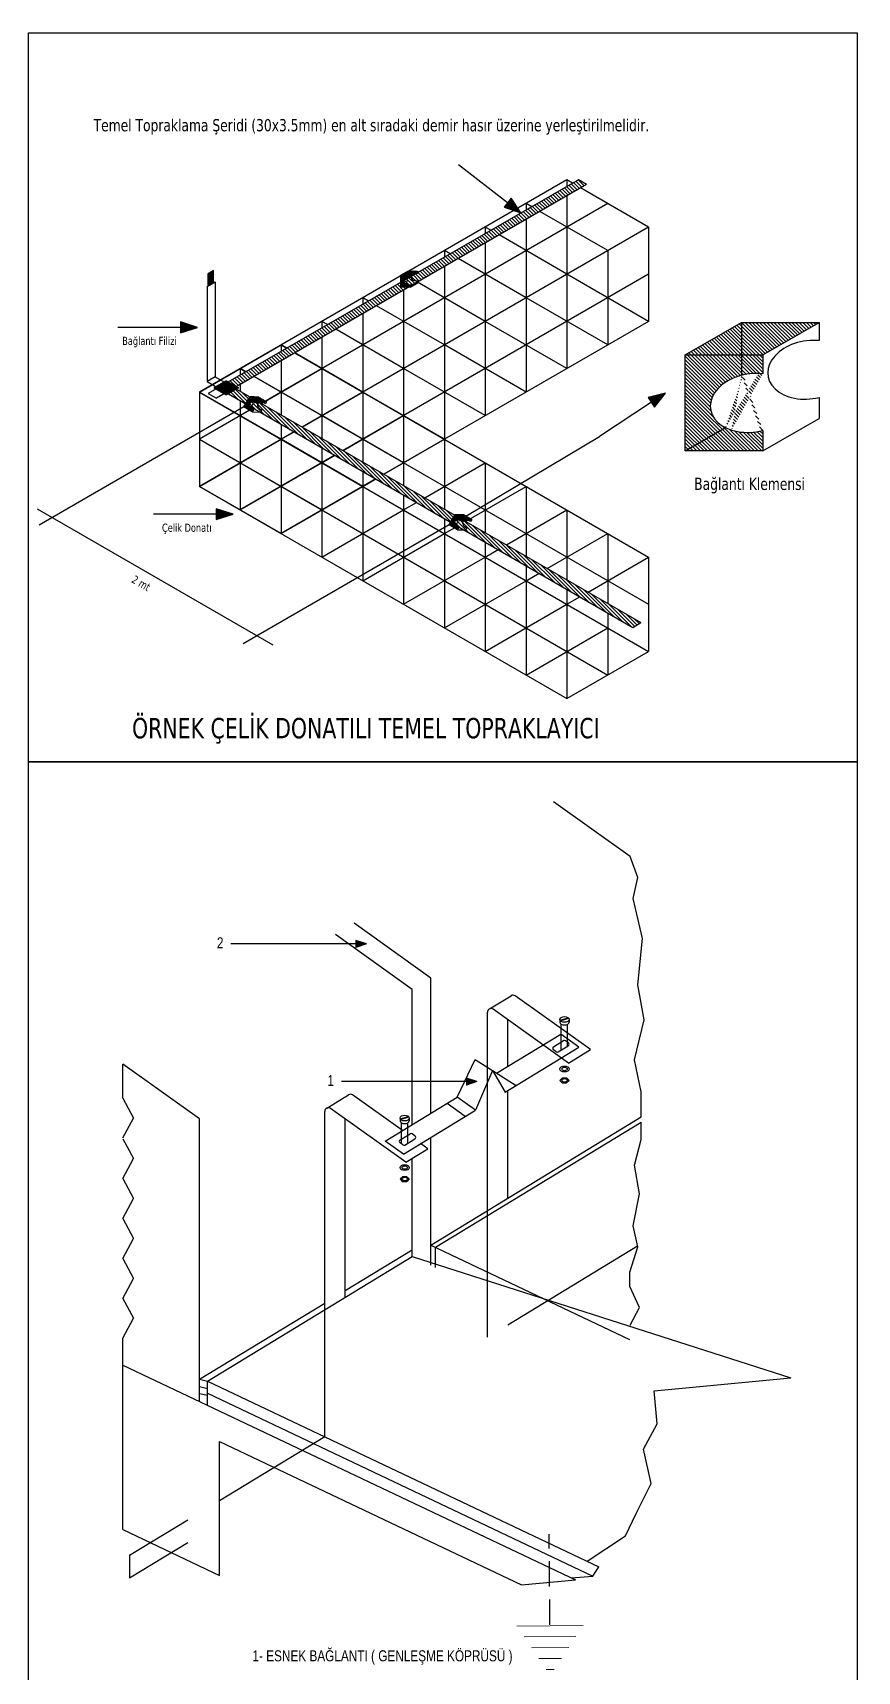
# Model space of a CAD drawing. Header units: millimetres. Extents: x 962 to 8486, y 785 to 4222.
# Drawn here: x 2933 to 3344, y 1601 to 2418 of the extents above; entities that cross this region are included whole.
import ezdxf

# ---------------------------------------------------------------- set-up
doc = ezdxf.new("R2010")
doc.units = ezdxf.units.MM
for name, pattern in [('DASHED', [19.05, 12.7, -6.35]), ('HIDDEN', [0.375, 0.25, -0.125]), ('SOLID_LINE', [0])]:
    doc.linetypes.add(name, pattern=pattern)
for name, color, linetype in [('AHAT', 3, 'Continuous'), ('AYD', 10, 'Continuous'), ('CEVRE', 9, 'Continuous'), ('MIMARI', 2, 'SOLID_LINE'), ('OYAZI', 3, 'Continuous'), ('topraklama', 3, 'DASHED'), ('YAZI', 8, 'Continuous')]:
    doc.layers.add(name, color=color, linetype=linetype)
doc.layers.add('SEMBOL', color=3, linetype='Continuous', lineweight=18)
doc.styles.add('2', font='wturkce.shx', dxfattribs={"height": 0.2})
doc.styles.add('ROMANS', font='tahoma.ttf')
pattern_1 = [(135, (4945.6246, 19017.67687), (-0.360125004, -0.360125004), [])]
pattern_2 = [(135, (4945.6246, 19017.6769), (-0.90031251, -0.90031251), [])]

# ---------------------------------------------------------------- blocks, each defined once
blk = doc.blocks.new('OK1')
at = {"layer": 'AYD', "color": 4}
blk.add_line((0.164, 0), (0.773, 0), dxfattribs=at)
at = {"layer": 'AYD', "color": 1}
blk.add_lwpolyline([(0, 0), (0.164, -0.057), (0.164, 0.057)], close=True, dxfattribs=at)
blk.add_solid([(0, 0), (0.164, -0.057), (0.164, 0.057)], dxfattribs=at)
blk = doc.blocks.new('Topraklama')
at = {"layer": 'SEMBOL'}
for p, q in [((-18.29, 0), (18.29, 0)), ((-14.26, -6), (14.26, -6)), ((-10.24, -12), (10.24, -12)), ((-6.21, -18), (6.21, -18)), ((-2.19, -24), (2.19, -24))]:
    blk.add_line(p, q, dxfattribs=at)

msp = doc.modelspace()

# ---------------------------------------------------------------- hatches: boundary and pattern name
at = {"layer": 'AYD', "linetype": 'Continuous'}
h = msp.add_hatch(dxfattribs=at)
h.set_pattern_fill('ANSI31', color=256, scale=10.185873, angle=90, style=0)
h.set_pattern_definition(pattern_2)
h.paths.add_polyline_path([(3030.556, 2244.225), (3034.63, 2241.873), (3209.343, 2342.744), (3205.269, 2345.096)])
h = msp.add_hatch(dxfattribs=at)
h.set_pattern_fill('ANSI31', color=256, scale=4.074349, angle=90, style=0)
h.set_pattern_definition(pattern_1)
h.paths.add_polyline_path([(3023.233, 2299.8), (3020.517, 2298.231), (3020.517, 2292.081), (3023.233, 2293.649)])
h = msp.add_hatch(dxfattribs=at)
h.set_pattern_fill('ANSI31', color=256, scale=1.273234, angle=202.846879, style=0)
h.set_pattern_definition([(134.743964, (3330.79037, 4392.49844), (-0.113040838, -0.112035042), [])])
h.paths.add_polyline_path([(3120.199, 2299.534), (3120.19, 2297.503), (3121.513, 2297.497), (3125.04, 2299.512)])
h.paths.add_polyline_path([(3120.19, 2297.503), (3120.199, 2299.534), (3116.672, 2297.519)])
edge = h.paths.add_edge_path()
edge.add_line((3116.672, 2297.519), (3116.646, 2291.532))
edge.add_line((3116.646, 2291.532), (3119.175, 2292.978))
edge.add_ellipse((3120.819, 2294.508), major_axis=(2.577, 0.372), ratio=0.6967185, start_angle=98.441373, end_angle=224.855222, ccw=False)
edge.add_line((3120.185, 2296.229), (3120.19, 2297.503))
edge.add_line((3120.19, 2297.503), (3116.672, 2297.519))
edge = h.paths.add_edge_path()
edge.add_line((3121.486, 2291.511), (3121.492, 2292.796))
edge.add_ellipse((3120.819, 2294.508), major_axis=(2.577, 0.372), ratio=0.6967185, start_angle=224.855222, end_angle=279.328498, ccw=False)
edge.add_line((3119.175, 2292.978), (3116.646, 2291.532))
edge.add_line((3116.646, 2291.532), (3121.486, 2291.511))
edge = h.paths.add_edge_path()
edge.add_ellipse((3120.819, 2294.508), major_axis=(2.577, 0.372), ratio=0.6967185, start_angle=68.833528, end_angle=98.441373, ccw=False)
edge.add_line((3121.508, 2296.316), (3121.513, 2297.497))
edge.add_line((3121.513, 2297.497), (3120.19, 2297.503))
edge.add_line((3120.19, 2297.503), (3120.185, 2296.229))
h = msp.add_hatch(dxfattribs=at)
h.set_pattern_fill('ANSI31', color=256, scale=10.185873, angle=90, style=0)
h.set_pattern_definition([(135, (4896.5425, 19024.9993), (-0.90031251, -0.90031251), [])])
h.paths.add_polyline_path([(3286.654, 2273.922), (3286.654, 2257.673), (3297.237, 2257.673), (3325.381, 2273.922)])
h.paths.add_polyline_path([(3286.654, 2257.673), (3286.654, 2273.922), (3258.509, 2257.673)])
edge = h.paths.add_edge_path(flags=17)
edge.add_line((3258.509, 2257.673), (3258.509, 2209.784))
edge.add_line((3258.509, 2209.784), (3278.694, 2221.438))
edge.add_ellipse((3291.79, 2233.733), major_axis=(20.599, 3.065), ratio=0.6967185, start_angle=98.441373, end_angle=224.855222, ccw=False)
edge.add_line((3286.654, 2247.48), (3286.654, 2257.673))
edge.add_line((3286.654, 2257.673), (3258.509, 2257.673))
edge = h.paths.add_edge_path()
edge.add_line((3297.237, 2257.673), (3258.509, 2257.673))
edge.add_line((3258.509, 2257.673), (3258.509, 2209.784))
edge.add_line((3258.509, 2209.784), (3278.694, 2221.438))
edge.add_ellipse((3291.79, 2233.733), major_axis=(20.599, 3.065), ratio=0.6967185, start_angle=68.833528, end_angle=224.855222, ccw=False)
edge.add_line((3297.237, 2248.224), (3297.237, 2257.673))
edge = h.paths.add_edge_path()
edge.add_ellipse((3291.79, 2233.733), major_axis=(20.599, 3.065), ratio=0.6967185, start_angle=98.441373, end_angle=279.328498, ccw=False)
edge.add_line((3286.654, 2247.48), (3286.654, 2257.673))
edge.add_line((3286.654, 2257.673), (3258.509, 2257.673))
edge.add_line((3258.509, 2257.673), (3258.509, 2209.784))
edge.add_line((3258.509, 2209.784), (3297.237, 2209.784))
edge.add_line((3297.237, 2209.784), (3297.237, 2220.068))
h = msp.add_hatch(dxfattribs=at)
h.set_pattern_fill('ANSI31', color=256, scale=4.074349, angle=90, style=0)
h.set_pattern_definition(pattern_1)
h.paths.add_polyline_path([(3028.519, 2238.344), (3029.537, 2238.933), (3025.463, 2241.285), (3024.444, 2240.697)])
h.paths.add_polyline_path([(3024.444, 2241.873), (3023.426, 2241.285), (3024.444, 2240.697), (3025.463, 2241.285)])
h.paths.add_polyline_path([(3024.444, 2241.873), (3025.463, 2241.285), (3029.537, 2243.637), (3028.519, 2244.225)])
h.paths.add_polyline_path([(3030.556, 2244.225), (3029.537, 2244.813), (3028.519, 2244.225), (3029.537, 2243.637)])
h.paths.add_polyline_path([(3030.556, 2244.225), (3029.537, 2243.637), (3033.612, 2241.285), (3034.63, 2241.873)])
h.paths.add_polyline_path([(3029.537, 2243.637), (3025.463, 2241.285), (3029.537, 2238.933), (3033.612, 2241.285)])
h.paths.add_polyline_path([(3034.63, 2240.697), (3033.612, 2241.285), (3029.537, 2238.933), (3030.556, 2238.344)])
h.paths.add_polyline_path([(3034.63, 2240.697), (3035.649, 2241.285), (3034.63, 2241.873), (3033.612, 2241.285)])
h.paths.add_polyline_path([(3029.537, 2238.933), (3028.519, 2238.344), (3029.537, 2237.756), (3030.556, 2238.344)])
h = msp.add_hatch(dxfattribs=at)
h.set_pattern_fill('ANSI31', color=256, scale=10.185873, angle=90, style=0)
h.set_pattern_definition(pattern_2)
h.paths.add_polyline_path([(3034.63, 2240.697), (3030.556, 2238.344), (3232.379, 2121.822), (3236.454, 2124.174)])
h = msp.add_hatch(dxfattribs=at)
h.set_pattern_fill('ANSI31', color=256, scale=1.273234, angle=59.054098, style=0)
h.set_pattern_definition([(104.054098, (4294.84755, 3929.19225), (-0.154390285, -0.038648694), [])])
h.paths.add_polyline_path([(3045.522, 2236.847), (3044.477, 2235.105), (3045.612, 2234.424), (3049.673, 2234.357)])
h.paths.add_polyline_path([(3044.477, 2235.105), (3045.522, 2236.847), (3041.46, 2236.914)])
edge = h.paths.add_edge_path()
edge.add_line((3041.46, 2236.914), (3038.382, 2231.78))
edge.add_line((3038.382, 2231.78), (3041.295, 2231.732))
edge.add_ellipse((3043.489, 2232.208), major_axis=(2.405, -0.995), ratio=0.6967185, start_angle=98.441373, end_angle=224.855222, ccw=False)
edge.add_line((3043.822, 2234.012), (3044.477, 2235.105))
edge.add_line((3044.477, 2235.105), (3041.46, 2236.914))
edge = h.paths.add_edge_path()
edge.add_line((3042.533, 2229.29), (3043.194, 2230.393))
edge.add_ellipse((3043.489, 2232.208), major_axis=(2.405, -0.995), ratio=0.6967185, start_angle=224.855222, end_angle=279.328498, ccw=False)
edge.add_line((3041.295, 2231.732), (3038.382, 2231.78))
edge.add_line((3038.382, 2231.78), (3042.533, 2229.29))
edge = h.paths.add_edge_path()
edge.add_ellipse((3043.489, 2232.208), major_axis=(2.405, -0.995), ratio=0.6967185, start_angle=68.833528, end_angle=98.441373, ccw=False)
edge.add_line((3045.004, 2233.411), (3045.612, 2234.424))
edge.add_line((3045.612, 2234.424), (3044.477, 2235.105))
edge.add_line((3044.477, 2235.105), (3043.822, 2234.012))
h = msp.add_hatch(dxfattribs=at)
h.set_pattern_fill('ANSI31', color=256, scale=1.273234, angle=59.054098, style=0)
h.set_pattern_definition([(104.054098, (4397.19648, 3870.37593), (-0.154390285, -0.038648694), [])])
h.paths.add_polyline_path([(3147.87, 2178.03), (3146.826, 2176.288), (3147.961, 2175.608), (3152.022, 2175.541)])
h.paths.add_polyline_path([(3146.826, 2176.288), (3147.87, 2178.03), (3143.809, 2178.097)])
edge = h.paths.add_edge_path()
edge.add_line((3143.809, 2178.097), (3140.73, 2172.963))
edge.add_line((3140.73, 2172.963), (3143.644, 2172.915))
edge.add_ellipse((3145.838, 2173.392), major_axis=(2.405, -0.995), ratio=0.6967185, start_angle=98.441373, end_angle=224.855222, ccw=False)
edge.add_line((3146.171, 2175.196), (3146.826, 2176.288))
edge.add_line((3146.826, 2176.288), (3143.809, 2178.097))
edge = h.paths.add_edge_path()
edge.add_line((3144.882, 2170.474), (3145.543, 2171.577))
edge.add_ellipse((3145.838, 2173.392), major_axis=(2.405, -0.995), ratio=0.6967185, start_angle=224.855222, end_angle=279.328498, ccw=False)
edge.add_line((3143.644, 2172.915), (3140.73, 2172.963))
edge.add_line((3140.73, 2172.963), (3144.882, 2170.474))
edge = h.paths.add_edge_path()
edge.add_ellipse((3145.838, 2173.392), major_axis=(2.405, -0.995), ratio=0.6967185, start_angle=68.833528, end_angle=98.441373, ccw=False)
edge.add_line((3147.353, 2174.595), (3147.961, 2175.608))
edge.add_line((3147.961, 2175.608), (3146.826, 2176.288))
edge.add_line((3146.826, 2176.288), (3146.171, 2175.196))
at = {"layer": 'MIMARI', "linetype": 'Continuous'}
for points in [[(3094.294, 1965.626), (3094.294, 1962.162), (3099.493, 1963.894)], [(3149.476, 1896.983), (3149.476, 1893.52), (3154.675, 1895.251)]]:
    msp.add_hatch(color=256, dxfattribs=at).paths.add_polyline_path(points)

# ---------------------------------------------------------------- linework, layer by layer
at = {"layer": 'AHAT', "linetype": 'Continuous'}
for p, q in [((3160.849, 1931.48), (3171.712, 1938.096)), ((3211.296, 1911.199), (3173.732, 1938.022)), ((3159.854, 1837.2), (3159.854, 1929.85)), ((3200.322, 1904.515), (3162.753, 1931.342)), ((3170.117, 1902.874), (3170.117, 1926.084)), ((3196.052, 1926.274), (3196.052, 1924.962)), ((3196.169, 1925.812), (3200.237, 1927.072)), ((3196.286, 1925.63), (3200.387, 1926.9)), ((3196.741, 1911.019), (3196.741, 1923.948)), ((3199.835, 1912.904), (3199.835, 1923.873)), ((3200.606, 1926.274), (3200.606, 1924.962)), ((3164.47, 1899.434), (3196.453, 1918.914)), ((3168.722, 1889.979), (3205.557, 1912.413)), ((3192.913, 1912.652), (3197.876, 1915.675)), ((3195.24, 1910.105), (3200.204, 1913.128)), ((3205.557, 1912.413), (3196.453, 1918.914)), ((3200.26, 1914.657), (3198.886, 1915.638)), ((3144.829, 1887.472), (3153.749, 1906.216)), ((3153.749, 1906.216), (3174.171, 1893.297)), ((3194.231, 1910.142), (3192.857, 1911.123)), ((3200.322, 1904.515), (3211.296, 1911.199)), ((3162.409, 1900.738), (3153.933, 1880.971)), ((3162.409, 1900.738), (3168.722, 1889.979)), ((3196.052, 1895.873), (3197.369, 1897.197)), ((3197.369, 1897.197), (3199.289, 1897.197)), ((3199.289, 1897.197), (3200.606, 1895.873)), ((3079.674, 1882.04), (3090.537, 1888.656)), ((3117.458, 1870.801), (3092.557, 1888.582)), ((3170.117, 1837.2), (3170.117, 1890.828)), ((3196.052, 1895.873), (3197.117, 1894.637)), ((3197.117, 1894.637), (3199.414, 1894.637)), ((3200.606, 1895.873), (3199.414, 1894.637)), ((3078.68, 1787.76), (3078.68, 1880.409)), ((3119.147, 1855.075), (3081.578, 1881.902)), ((3108.856, 1865.563), (3144.829, 1887.472)), ((3117.96, 1859.062), (3153.933, 1880.971)), ((3148.844, 1877.872), (3139.74, 1884.373)), ((3153.933, 1880.971), (3144.829, 1887.472)), ((3088.942, 1787.76), (3088.942, 1876.644)), ((3116.301, 1877.074), (3116.301, 1875.762)), ((3116.418, 1876.612), (3120.486, 1877.872)), ((3116.535, 1876.43), (3120.636, 1877.7)), ((3116.99, 1864.155), (3116.99, 1874.747)), ((3120.085, 1864.478), (3120.085, 1874.673)), ((3120.855, 1877.074), (3120.855, 1875.762)), ((3117.96, 1859.062), (3108.856, 1865.563)), ((3117.677, 1863.664), (3116.303, 1864.645)), ((3116.359, 1866.174), (3121.323, 1869.197)), ((3118.687, 1863.627), (3123.65, 1866.65)), ((3123.706, 1868.179), (3122.332, 1869.16)), ((3130.121, 1861.759), (3126.562, 1864.301)), ((3119.147, 1855.075), (3130.121, 1861.759)), ((3116.301, 1846.673), (3117.618, 1847.997)), ((3117.618, 1847.997), (3119.538, 1847.997)), ((3119.538, 1847.997), (3120.855, 1846.673)), ((3116.301, 1846.673), (3117.366, 1845.437)), ((3117.366, 1845.437), (3119.663, 1845.437)), ((3120.855, 1846.673), (3119.663, 1845.437)), ((2981.321, 1659.014), (3010.323, 1676.678)), ((2981.321, 1647.762), (3010.323, 1665.426)), ((2981.321, 1659.014), (2981.321, 1647.762))]:
    msp.add_line(p, q, dxfattribs=at)
at = {"layer": 'AHAT', "linetype": 'DASHED', "ltscale": 100}
for p, q in [((3159.854, 1767.751), (3159.854, 1837.2)), ((3170.117, 1774.001), (3234.812, 1813.404)), ((3078.68, 1718.311), (3078.68, 1787.76)), ((3026.133, 1686.307), (3078.68, 1718.311))]:
    msp.add_line(p, q, dxfattribs=at)
at = {"layer": 'AHAT', "linetype": 'Continuous'}
for centre, radius, start, end in [((3172.666, 1936.53), 1.833, 54.470665, 121.343748), ((3193.389, 1911.869), 0.917, 121.343748, 234.470665), ((3198.353, 1914.892), 0.917, 54.470665, 121.343748), ((3199.727, 1913.911), 0.917, 301.343748, 54.470665), ((3194.764, 1910.888), 0.917, 234.470665, 301.343748), ((3091.491, 1887.09), 1.833, 54.470665, 121.343748), ((3080.513, 1880.409), 1.833, 54.470665, 180), ((3116.836, 1865.391), 0.917, 121.343748, 234.470665), ((3118.21, 1864.41), 0.917, 234.470665, 301.343748), ((3121.799, 1868.414), 0.917, 54.470665, 121.343748), ((3123.174, 1867.433), 0.917, 301.343748, 54.470665)]:
    msp.add_arc(centre, radius, start, end, dxfattribs=at)
at = {"layer": 'AHAT', "linetype": 'HIDDEN'}
msp.add_arc((3161.688, 1929.85), 1.833, 54.470665, 180, dxfattribs=at)
at = {"layer": 'AHAT', "linetype": 'Continuous'}
for centre, major_axis in [((3198.329, 1926.274), (-2.277, 0)), ((3198.329, 1901.543), (-2.277, 0)), ((3198.375, 1901.569), (-1.366, 0)), ((3198.375, 1895.843), (-1.366, 0)), ((3118.578, 1877.074), (-2.277, 0)), ((3118.578, 1852.343), (-2.277, 0)), ((3118.625, 1852.369), (-1.366, 0)), ((3118.625, 1846.643), (-1.366, 0))]:
    msp.add_ellipse(centre, major_axis=major_axis, ratio=0.6412474, dxfattribs=at)
for centre in [(3198.329, 1924.962), (3118.578, 1875.762)]:
    msp.add_ellipse(centre, major_axis=(2.277, 0), ratio=0.6412474, start_param=3.1415927, end_param=6.2831853, dxfattribs=at)
at = {"layer": 'AYD', "linetype": 'Continuous'}
for p, q in [((3199.516, 2345.022), (3016.17, 2239.168)), ((3205.269, 2345.096), (3020.554, 2238.451)), ((3209.343, 2342.744), (3024.628, 2236.098)), ((3199.516, 2345.022), (3199.516, 2341.774)), ((3202.329, 2343.398), (3199.516, 2345.022)), ((3209.343, 2342.744), (3205.269, 2345.096)), ((3240.259, 2321.499), (3206.403, 2341.046)), ((3219.887, 2333.261), (3047.096, 2233.5)), ((3179.144, 2333.261), (3179.144, 2330.013)), ((3181.957, 2331.637), (3179.144, 2333.261)), ((3219.887, 2309.738), (3186.031, 2329.284)), ((3199.516, 2337.07), (3199.516, 2297.976)), ((3240.259, 2321.499), (3067.468, 2221.738)), ((3158.772, 2321.499), (3158.772, 2318.251)), ((3161.585, 2319.875), (3158.772, 2321.499)), ((3179.144, 2325.308), (3179.144, 2286.214)), ((3240.259, 2321.499), (3240.259, 2274.453)), ((3158.772, 2313.546), (3158.772, 2274.453)), ((3199.516, 2297.976), (3165.66, 2317.523)), ((3138.4, 2309.738), (3138.4, 2306.489)), ((3141.214, 2308.113), (3138.4, 2309.738)), ((3179.144, 2286.214), (3145.288, 2305.761)), ((3219.887, 2309.738), (3219.887, 2262.691)), ((3023.233, 2299.8), (3020.517, 2298.231)), ((3020.517, 2292.081), (3020.517, 2298.231)), ((3023.233, 2293.649), (3023.233, 2299.8)), ((3240.259, 2297.976), (3087.839, 2209.976)), ((3116.672, 2297.519), (3120.199, 2299.534)), ((3118.029, 2297.976), (3118.029, 2294.728)), ((3120.842, 2296.352), (3118.029, 2297.976)), ((3120.199, 2299.534), (3120.185, 2296.229)), ((3120.199, 2299.534), (3125.04, 2299.512)), ((3121.513, 2297.497), (3125.04, 2299.512)), ((3125.04, 2299.512), (3125.035, 2298.379)), ((3138.4, 2301.785), (3138.4, 2262.691)), ((3199.516, 2297.976), (3199.516, 2250.929)), ((3240.259, 2274.453), (3199.516, 2297.976)), ((3020.023, 2291.796), (3024.097, 2294.148)), ((3020.023, 2291.796), (3020.023, 2244.426)), ((3024.097, 2294.148), (3024.097, 2246.778)), ((3116.646, 2291.532), (3119.175, 2292.978)), ((3118.029, 2290.023), (3118.029, 2250.929)), ((3121.486, 2291.511), (3125.014, 2293.526)), ((3158.772, 2274.453), (3124.916, 2293.999)), ((3125.019, 2294.834), (3125.014, 2293.526)), ((3097.657, 2286.214), (3097.657, 2282.966)), ((3100.47, 2284.59), (3097.657, 2286.214)), ((3138.4, 2262.691), (3104.544, 2282.238)), ((3179.144, 2286.214), (3179.144, 2239.168)), ((3219.887, 2262.691), (3179.144, 2286.214)), ((3077.285, 2274.453), (3077.285, 2271.204)), ((3080.098, 2272.829), (3077.285, 2274.453)), ((3097.657, 2278.261), (3097.657, 2239.168)), ((3240.259, 2274.453), (3108.211, 2198.215)), ((3158.772, 2274.453), (3158.772, 2227.406)), ((3199.516, 2250.929), (3158.772, 2274.453)), ((3258.509, 2257.673), (3286.654, 2273.922)), ((3286.654, 2273.922), (3325.381, 2273.922)), ((3286.654, 2273.922), (3286.654, 2247.48)), ((3297.237, 2257.673), (3325.381, 2273.922)), ((3325.381, 2273.922), (3325.381, 2264.854)), ((3077.285, 2266.5), (3077.285, 2227.406)), ((3118.029, 2250.929), (3084.173, 2270.476)), ((3016.17, 2239.168), (3056.913, 2262.691)), ((3056.913, 2262.691), (3056.913, 2259.443)), ((3056.913, 2262.691), (3059.727, 2261.067)), ((3056.913, 2262.691), (3056.913, 2259.443)), ((3059.727, 2261.067), (3056.913, 2262.691)), ((3097.657, 2239.168), (3063.801, 2258.715)), ((3063.801, 2258.715), (3240.259, 2156.836)), ((3138.4, 2262.691), (3138.4, 2215.645)), ((3179.144, 2239.168), (3138.4, 2262.691)), ((3036.542, 2250.929), (3036.542, 2247.681)), ((3036.542, 2250.929), (3039.355, 2249.305)), ((3039.355, 2249.305), (3036.542, 2250.929)), ((3047.096, 2233.5), (3077.285, 2250.929)), ((3056.913, 2254.738), (3056.913, 2227.832)), ((3056.913, 2254.738), (3056.913, 2227.832)), ((3077.285, 2250.929), (3077.285, 2216.07)), ((3118.029, 2250.929), (3118.029, 2203.883)), ((3158.772, 2227.406), (3118.029, 2250.929)), ((3024.097, 2246.778), (3020.023, 2244.426)), ((3020.023, 2244.426), (3232.379, 2121.822)), ((3029.537, 2244.813), (3023.426, 2241.285)), ((3023.426, 2241.285), (3029.537, 2237.756)), ((3024.097, 2246.778), (3236.454, 2124.174)), ((3029.537, 2244.813), (3035.649, 2241.285)), ((3035.649, 2241.285), (3029.537, 2237.756)), ((3036.542, 2242.976), (3036.542, 2239.593)), ((3077.285, 2227.406), (3043.429, 2246.953)), ((3043.429, 2246.953), (3240.259, 2133.313)), ((3038.382, 2231.78), (2936.271, 2172.826)), ((3016.17, 2239.168), (3016.17, 2192.121)), ((3056.913, 2215.645), (3016.17, 2239.168)), ((3016.17, 2239.168), (3240.259, 2109.79)), ((3016.17, 2239.168), (3016.17, 2192.121)), ((3043.022, 2231.147), (3016.17, 2215.645)), ((3020.554, 2238.451), (3024.628, 2236.098)), ((3036.542, 2234.889), (3036.542, 2203.883)), ((3036.542, 2227.406), (3043.022, 2231.147)), ((3038.382, 2231.78), (3041.295, 2231.732)), ((3041.46, 2236.914), (3045.522, 2236.847)), ((3045.522, 2236.847), (3043.822, 2234.012)), ((3045.522, 2236.847), (3049.673, 2234.357)), ((3045.612, 2234.424), (3049.673, 2234.357)), ((3049.673, 2234.357), (3049.091, 2233.385)), ((3067.468, 2221.738), (3097.657, 2239.168)), ((3097.657, 2239.168), (3097.657, 2204.308)), ((3138.4, 2215.645), (3097.657, 2239.168)), ((3097.657, 2239.168), (3097.657, 2204.308)), ((3325.381, 2236.496), (3325.381, 2226.033)), ((3036.542, 2227.406), (3036.542, 2180.36)), ((3036.542, 2227.406), (3036.542, 2180.36)), ((3042.533, 2229.29), (3046.595, 2229.223)), ((3047.268, 2230.345), (3046.595, 2229.223)), ((3056.913, 2223.127), (3056.913, 2215.645)), ((3056.913, 2223.127), (3056.913, 2215.645)), ((3077.285, 2227.406), (3077.285, 2216.07)), ((3118.029, 2203.883), (3077.285, 2227.406)), ((3087.839, 2209.976), (3118.029, 2227.406)), ((3118.029, 2227.406), (3118.029, 2192.547)), ((3297.237, 2209.784), (3325.381, 2226.033)), ((3063.393, 2219.386), (3016.17, 2192.121)), ((3016.17, 2215.645), (3219.887, 2098.028)), ((3016.17, 2192.121), (3056.913, 2215.645)), ((3056.913, 2215.645), (3063.393, 2219.386)), ((3097.657, 2192.121), (3056.913, 2215.645)), ((3056.913, 2215.645), (3056.913, 2168.598)), ((3056.913, 2215.645), (3056.913, 2168.598)), ((3108.211, 2198.215), (3138.4, 2215.645)), ((3138.4, 2215.645), (3138.4, 2180.785)), ((3149.028, 2177.336), (3215.726, 2217.048)), ((3258.509, 2209.784), (3278.694, 2221.438)), ((3083.765, 2207.624), (3036.542, 2180.36)), ((3077.285, 2211.365), (3077.285, 2180.36)), ((3077.285, 2211.365), (3077.285, 2203.883)), ((3077.285, 2203.883), (3083.765, 2207.624)), ((3077.285, 2180.36), (3036.542, 2203.883)), ((3036.542, 2180.36), (3077.285, 2203.883)), ((3077.285, 2203.883), (3077.285, 2156.836)), ((3097.657, 2199.604), (3097.657, 2192.121)), ((3097.657, 2199.604), (3097.657, 2192.121)), ((3128.583, 2186.453), (3158.772, 2203.883)), ((3158.772, 2203.883), (3158.772, 2169.023)), ((3056.913, 2168.598), (3016.17, 2192.121)), ((3016.17, 2192.121), (3199.516, 2086.267)), ((3104.137, 2195.862), (3056.913, 2168.598)), ((3056.913, 2168.598), (3097.657, 2192.121)), ((3097.657, 2192.121), (3104.137, 2195.862)), ((3097.657, 2192.121), (3097.657, 2145.075)), ((3148.955, 2174.692), (3179.144, 2192.121)), ((3179.144, 2192.121), (3179.144, 2157.262)), ((3118.029, 2187.842), (3118.029, 2180.36)), ((3118.029, 2180.36), (3124.509, 2184.101)), ((2935.183, 2180.979), (3052.813, 2113.066)), ((3077.285, 2156.836), (3118.029, 2180.36)), ((3118.029, 2180.36), (3118.029, 2133.313)), ((3138.4, 2176.08), (3138.4, 2168.598)), ((3143.809, 2178.097), (3147.87, 2178.03)), ((3147.87, 2178.03), (3146.171, 2175.196)), ((3147.87, 2178.03), (3152.022, 2175.541)), ((3147.961, 2175.608), (3152.022, 2175.541)), ((3152.022, 2175.541), (3151.439, 2174.569)), ((3169.326, 2162.93), (3199.516, 2180.36)), ((3199.516, 2180.36), (3199.516, 2145.5)), ((3140.73, 2172.963), (3038.051, 2113.681)), ((3097.657, 2145.075), (3138.4, 2168.598)), ((3138.4, 2168.598), (3144.88, 2172.339)), ((3138.4, 2168.598), (3138.4, 2121.551)), ((3140.73, 2172.963), (3143.644, 2172.915)), ((3144.882, 2170.474), (3148.944, 2170.407)), ((3149.617, 2171.529), (3148.944, 2170.407)), ((3189.698, 2151.168), (3219.887, 2168.598)), ((3219.887, 2168.598), (3219.887, 2133.739)), ((3158.772, 2164.319), (3158.772, 2156.836)), ((3158.772, 2156.836), (3165.252, 2160.578)), ((3118.029, 2133.313), (3158.772, 2156.836)), ((3158.772, 2156.836), (3158.772, 2109.79)), ((3179.144, 2152.557), (3179.144, 2145.075)), ((3210.07, 2139.407), (3240.259, 2156.836)), ((3240.259, 2156.836), (3240.259, 2109.79)), ((3138.4, 2121.551), (3179.144, 2145.075)), ((3179.144, 2145.075), (3185.624, 2148.816)), ((3179.144, 2145.075), (3179.144, 2098.028)), ((3219.887, 2145.075), (3219.887, 2133.739)), ((3158.772, 2109.79), (3199.516, 2133.313)), ((3199.516, 2140.796), (3199.516, 2133.313)), ((3199.516, 2133.313), (3205.996, 2137.054)), ((3199.516, 2133.313), (3199.516, 2086.267)), ((3219.887, 2129.034), (3219.887, 2098.028)), ((3219.887, 2129.034), (3219.887, 2121.551)), ((3179.144, 2098.028), (3219.887, 2121.551)), ((3232.379, 2121.822), (3236.454, 2124.174)), ((3199.516, 2086.267), (3240.259, 2109.79))]:
    msp.add_line(p, q, dxfattribs=at)
for points in [[(3121.492, 2292.796), (3121.486, 2291.511), (3116.646, 2291.532), (3116.672, 2297.519), (3121.513, 2297.497), (3121.508, 2296.316)], [(3297.237, 2220.068), (3297.237, 2209.784), (3258.509, 2209.784), (3258.509, 2257.673), (3297.237, 2257.673), (3297.237, 2248.224)], [(3043.194, 2230.393), (3042.533, 2229.29), (3038.382, 2231.78), (3041.46, 2236.914), (3045.612, 2234.424), (3045.004, 2233.411)], [(3145.543, 2171.577), (3144.882, 2170.474), (3140.73, 2172.963), (3143.809, 2178.097), (3147.961, 2175.608), (3147.353, 2174.595)]]:
    msp.add_lwpolyline(points, dxfattribs=at)
for centre, major_axis, start_param, end_param in [((3120.819, 2294.508), (2.577, 0.372), 1.2013717, 4.875202), ((3124.416, 2296.563), (2.577, 0.372), 1.2292095, 4.8473642), ((3320.493, 2250.305), (20.599, 3.065), 1.2292095, 4.8473642), ((3291.79, 2233.733), (20.599, 3.065), 1.2013717, 4.875202), ((3043.489, 2232.208), (-2.405, 0.995), 4.3429644, 8.0167946), ((3047.631, 2232.14), (-2.405, 0.995), 4.3708022, 7.9889568), ((3145.838, 2173.392), (-2.405, 0.995), 4.3429644, 8.0167946), ((3149.98, 2173.323), (-2.405, 0.995), 4.3708022, 7.9889568)]:
    msp.add_ellipse(centre, major_axis=major_axis, ratio=0.6967185, start_param=start_param, end_param=end_param, dxfattribs=at)
at = {"layer": 'CEVRE'}
msp.add_lwpolyline([(3344.414, 2054.802), (2930.833, 2054.802), (2930.833, 2418.384), (3344.414, 2418.384)], close=True, dxfattribs=at)
at = {"layer": 'MIMARI', "linetype": 'Continuous'}
for p, q in [((3231.118, 2007.526), (3192.836, 2034.862)), ((3234.928, 1996.994), (3231.118, 2007.526)), ((3232.536, 1986.633), (3234.928, 1996.994)), ((3237.32, 1966.71), (3232.536, 1986.633)), ((3131.592, 1946.909), (3093.31, 1974.245)), ((3099.493, 1963.894), (3031.914, 1963.894)), ((3122.29, 1941.244), (3084.008, 1968.58)), ((3099.493, 1963.894), (3094.294, 1965.626)), ((3094.294, 1965.626), (3094.294, 1962.162)), ((3099.493, 1963.894), (3094.294, 1962.162)), ((3234.928, 1943.599), (3237.32, 1966.71)), ((3131.592, 1879.41), (3131.592, 1946.909)), ((3122.29, 1873.745), (3122.29, 1941.244)), ((3238.117, 1926.066), (3234.928, 1943.599)), ((3233.333, 1906.142), (3238.117, 1926.066)), ((3236.523, 1890.204), (3233.333, 1906.142)), ((2977.93, 1887.041), (2977.93, 1903.973)), ((3016.213, 1876.637), (2977.93, 1903.973)), ((3154.675, 1895.251), (3149.476, 1896.983)), ((3149.476, 1896.983), (3149.476, 1893.52)), ((3154.675, 1895.251), (3087.096, 1895.251)), ((3154.675, 1895.251), (3149.476, 1893.52)), ((3236.523, 1877.645), (3236.523, 1890.204)), ((2977.93, 1887.041), (2983.323, 1877.086)), ((2977.93, 1867.131), (2983.323, 1877.086)), ((3016.213, 1735.613), (3016.213, 1876.637)), ((3131.592, 1813.736), (3236.523, 1877.645)), ((3133.942, 1812.622), (3236.523, 1875.1)), ((3236.523, 1873.468), (3236.523, 1875.1)), ((3236.523, 1866.295), (3236.523, 1873.468)), ((2977.93, 1866.776), (2983.323, 1856.821)), ((3131.592, 1803.661), (3131.592, 1867.364)), ((3233.333, 1853.544), (3236.523, 1866.295)), ((2977.93, 1846.866), (2983.323, 1856.821)), ((3122.29, 1808.071), (3122.29, 1856.99)), ((3235.725, 1839.199), (3233.333, 1853.544)), ((2977.93, 1846.866), (2983.323, 1836.911)), ((3232.536, 1823.261), (3235.725, 1839.199)), ((2977.93, 1826.955), (2983.323, 1836.911)), ((2977.93, 1826.955), (2983.323, 1817)), ((3234.928, 1812.9), (3232.536, 1823.261)), ((2977.93, 1807.045), (2983.323, 1817)), ((2977.93, 1807.045), (2983.323, 1797.09)), ((3020.205, 1745.895), (3122.29, 1808.071)), ((3088.942, 1791.064), (3122.29, 1811.375)), ((3122.29, 1808.071), (3311.204, 1747.51)), ((3131.592, 1813.736), (3230.808, 1766.7)), ((3133.942, 1802.547), (3133.942, 1812.622)), ((3230.941, 1800.193), (3234.928, 1812.9)), ((3230.941, 1792.977), (3230.941, 1800.193)), ((2977.93, 1787.135), (2983.323, 1797.09)), ((3235.725, 1782.617), (3230.941, 1792.977)), ((2977.93, 1787.135), (2983.323, 1777.18)), ((3016.213, 1746.768), (3078.68, 1784.814)), ((3231.118, 1773.798), (3235.725, 1782.617)), ((2977.93, 1767.225), (2983.323, 1777.18)), ((2977.93, 1671.802), (2977.93, 1767.225)), ((2977.93, 1753.762), (3203.758, 1646.704)), ((3016.213, 1746.768), (3020.205, 1745.895)), ((3016.213, 1743.122), (3020.205, 1742.249)), ((3020.205, 1733.721), (3020.205, 1745.895)), ((3020.205, 1745.895), (3215.505, 1653.309)), ((3243.035, 1741.028), (3311.204, 1747.51)), ((3244.528, 1724.617), (3243.035, 1741.028)), ((3016.213, 1739.755), (3020.205, 1738.883)), ((3020.205, 1739.808), (3212.514, 1648.64)), ((3237.811, 1711.935), (3244.528, 1724.617)), ((3026.133, 1648.95), (3026.133, 1715.693)), ((3026.133, 1715.693), (3176.819, 1644.257)), ((3241.543, 1694.778), (3237.811, 1711.935)), ((3234.079, 1679.859), (3241.543, 1694.778)), ((3228.855, 1668.67), (3234.079, 1679.859)), ((2977.93, 1671.802), (3026.133, 1648.95)), ((3209.588, 1656.114), (3228.855, 1668.67)), ((3212.514, 1648.64), (3215.505, 1653.309)), ((3176.819, 1644.257), (3203.758, 1646.704)), ((3201.738, 1647.661), (3212.514, 1648.64))]:
    msp.add_line(p, q, dxfattribs=at)
at = {"layer": 'topraklama'}
msp.add_line((3191.099, 1624.292), (3190.709, 1669.561), dxfattribs=at)
at = {"layer": 'YAZI'}
msp.add_lwpolyline([(2930.833, 2054.802), (3344.414, 2054.802), (3344.414, 1499.676), (2930.833, 1499.676)], close=True, dxfattribs=at)

# ---------------------------------------------------------------- block references
at = {"layer": 'AYD', "linetype": 'Continuous'}
for p, xscale, yscale, zscale, rotation in [((3176.569, 2328.526), 50.9293664455888, 50.9293664455888, 50.92936644558734, 142.4240366042806), ((3248.677, 2238.632), 50.92936644558681, 50.92936644558681, 50.92936644558681, 213.2253712515171)]:
    msp.add_blockref('OK1', p, dxfattribs=dict(at, xscale=xscale, yscale=yscale, zscale=zscale, rotation=rotation))
at = {"layer": 'AYD', "linetype": 'Continuous', "xscale": -51.32548440366116, "yscale": -46.81591777827302, "zscale": 51.32548440365998}
for p in [(3015.13, 2271.459), (3032.968, 2178.242)]:
    msp.add_blockref('OK1', p, dxfattribs=at)
at = {"layer": 'SEMBOL', "xscale": 0.9054109590339389, "yscale": 0.9054109590339389, "zscale": 0.9054109590339389, "rotation": 0.4934399561788}
msp.add_blockref('Topraklama', (3191.058, 1623.809), dxfattribs=at)

# ---------------------------------------------------------------- texts
at = {"layer": 'OYAZI', "style": 'ROMANS', "width": 0.85}
for s, height, p in [('Temel Topraklama Şeridi (30x3.5mm) en alt sıradaki demir hasır üzerine yerleştirilmelidir.', 6.11152, (2963.387, 2369.243, -458.364)), ('Bağlantı Filizi', 4.07435, (2977.658, 2262.666, -458.364)), ('Bağlantı Klemensi', 6.11152, (3263.072, 2190.356, -458.364)), ('Çelik Donatı', 4.07435, (2997.489, 2169.488, -458.364)), ('ÖRNEK ÇELİK DONATILI TEMEL TOPRAKLAYICI', 10.18587, (2982.55, 2066.46, -458.364))]:
    msp.add_text(s, height=height, dxfattribs=at).set_placement(p)
msp.add_text('2 mt', height=4.0743, rotation=330, dxfattribs=at).set_placement((2981.952, 2144.467, -458.364))
at = {"layer": 'YAZI', "linetype": 'Continuous', "style": '2', "width": 0.8}
for s, height, p in [('2', 5.5, (3024.876, 1961.719)), ('1', 5.5, (3080.058, 1893.076)), ('1- ESNEK BAĞLANTI ( GENLEŞME KÖPRÜSÜ )', 5.50037, (3042.622, 1606.105))]:
    msp.add_text(s, height=height, dxfattribs=at).set_placement(p)

doc.saveas('drawing.dxf')
